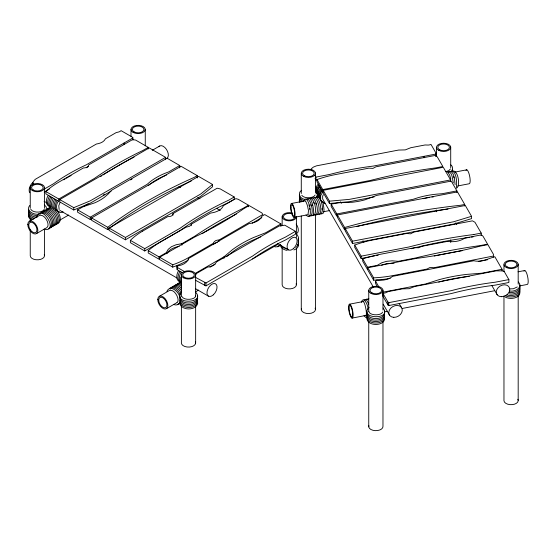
<?xml version="1.0" encoding="UTF-8"?>
<svg xmlns="http://www.w3.org/2000/svg" width="556" height="556" viewBox="0 0 556 556"><rect width="100%" height="100%" fill="white"/><g stroke="black" fill="none" stroke-linecap="round" stroke-linejoin="round"><path stroke-width="0.83" d="M322.056 209.508L321.993 208.479M455.086 184.613C454.627 181.138 454.426 170.108 448.998 171.686M234.222 196.977L228.718 200.153A320.395 184.981 0 0 0 180.325 228.085L144.741 248.636L130.368 240.338L130.368 242.666L144.741 250.964L180.332 230.413A320.395 184.981 0 0 1 228.718 202.474L234.222 199.298L234.222 196.977L220.225 188.908L217.118 188.227L173.027 213.58C173.013 216.194 169.761 216.715 167.724 216.638L142.704 231.087M32.825 184.898L33.186 181.729L35.167 179.38L96.362 144.032C99.851 143.483 103.826 142.183 105.48 138.771L116.107 132.634L119.005 131.897A7.131 4.114 0 0 0 120.763 130.875L121.041 130.632L132.384 137.179L132.919 137.909L132.919 140.091M436.001 156.222L436.085 153.248L431.018 144.463L430.58 144.609A7.131 4.114 0 0 1 428.224 145.067L425.062 144.977L410.794 147.715L405.255 149.898L398.562 150.064L316.433 165.855L313.299 167.141L311.186 168.878L312.048 170.372M180.735 277.055L180.756 280.933L181.485 282.497M299.455 194.621C298.628 197.463 301.359 199.826 303.819 200.542M299.455 197.602L299.781 200.521L301.053 202.016M299.455 199.062L299.295 200.431L299.886 202.141M299.455 200.514L299.33 202.085M36.772 217.507C41.624 201.786 59.777 233.103 43.618 229.294M213.615 244.689C212.719 241.443 216.27 239.845 218.918 240.074L262.905 214.47L261.848 212.941L249.137 205.588L243.639 208.764A351.795 203.107 0 0 1 195.253 236.703M28.46 209.786C28.627 214.109 34.006 215.617 37.572 215.631M28.46 211.315C28.564 215.332 33.443 217 36.814 217.097M28.46 212.767C28.419 215.93 31.859 217.764 34.59 218.258M28.46 214.22C28.363 216.854 30.927 218.598 33.172 219.37M28.46 215.672L28.884 217.598L31.219 219.926M179.602 302.937C180.902 310.873 196.483 310.992 197.748 302.992M299.489 195.955L299.781 199.069L302.054 201.23M315.148 195.003C313.82 198.45 303.694 198.777 301.741 195.246M317.205 196.97L317.365 195.212M366.96 311.527C365.716 321.222 387.08 320.763 384.384 310.957M366.96 313.056C365.716 322.744 387.08 322.292 384.384 312.486M366.96 314.508C365.716 324.197 387.08 323.745 384.384 313.938M366.96 315.968C365.716 325.656 387.08 325.197 384.384 315.391M366.96 317.42C365.716 327.109 387.08 326.65 384.384 316.85M382.618 312.097C381.221 315.94 369.504 315.69 368.892 311.499M450.36 169.031L448.873 170.574L445.87 171.672M452.417 171.005L452.584 169.239M46.301 210.064L46.28 206.957L44.313 204.823M179.901 295.695C178.038 305.397 199.375 305.494 197.422 295.743M303.361 201.647C308.1 189.721 314.911 223.95 305.988 214.97M361.386 302.346C363.325 294.986 368.649 305.96 367.919 308.99M248.49 206.762L248.49 205.213L238.253 199.305L236.21 198.721L235.014 198.951L223.449 205.63C221.274 210.606 215.478 212.392 210.522 213.087L191.347 224.158L189.672 226.25L186.045 227.223L161.025 241.665A104.299 60.215 0 0 0 148.237 250.652L148.23 252.98L159.009 259.2L159.009 256.872L148.23 250.652M280.926 226.264L280.926 223.936L264.705 214.574L261.966 216.159C259.791 221.135 253.995 222.921 249.039 223.623L188.533 258.554C187.101 263.474 181.59 265.379 177.01 266.025L177.162 269.681L182.424 272.718M456.337 187.358C457.095 183.376 456.698 169.768 450.694 171.359M323.335 194.663L322.654 196.185L322.682 199.006L373.278 286.972M166.904 291.379C170.178 283.762 179.831 292.498 179.894 297.995M48.212 195.469C45.96 198.589 45.022 205.977 50.242 206.582M49.47 196.198C47.677 199.25 46.28 204.664 49.971 206.908M50.728 196.928C49.018 199.945 47.614 204.921 50.888 207.444M51.993 197.651C50.422 200.501 49.289 204.233 51.124 207.235M53.313 198.416C51.75 201.265 50.617 204.997 52.445 207.993M54.634 199.18C53.07 202.03 51.937 205.762 53.765 208.757M55.892 199.91C54.175 202.926 52.771 207.902 56.052 210.418M57.15 200.633C54.898 203.753 53.967 211.141 59.186 211.739M58.415 201.362C54.787 205.053 56.573 215.158 63.078 211.836M60.111 202.328L58.769 205.755L59.158 209.563M178.573 270.737C176.391 273.858 175.362 280.954 180.408 281.85M179.838 271.467C178.045 274.518 176.648 279.925 180.332 282.177M181.096 272.19C179.38 275.213 177.976 280.189 181.249 282.705M38.816 214.22C45.752 207.861 56.045 223.665 49.046 228.801M46.495 209.786C53.772 202.829 64.941 221.58 55.398 224.763M171.317 287.813C174.25 283.859 179.942 287.751 181.617 291.052M175.216 285.562C176.551 283.386 179.609 283.539 181.534 284.783M179.234 303.263C178.08 305.154 175.411 305.39 173.604 304.34M279.494 245.384L278.035 246.69L274.963 246.92M166.779 253.807C169.107 249.199 174.403 247.239 179.192 246.391M451.653 170.775C453.237 169.031 452.688 166.216 450.86 164.875M316.343 196.9L317.205 195.448L317.365 193.683M517.282 286.938L513.341 288.772L509.602 288.898M44.299 209.355C42.235 213.08 32.853 213.004 30.775 209.313M298.106 239.316L298.509 237.398L297.175 234.625M298.106 240.845L298.509 238.927M298.106 242.374L298.509 240.456M365.118 300.268L366.717 298.996L368.225 299.816M29.739 205.491C25.166 210.835 34.514 215.443 39.094 213.99M180.888 292.755C173.27 305.035 206.394 303.173 195.462 292.081M297.224 245.071L298.211 243.66L298.509 241.909M377.322 286.562L375.62 283.616L375.62 281.287L376.509 280.057C382.062 280.787 388.137 279.953 392.612 276.353L473.809 260.757C481.274 262.536 488.057 258.707 494.826 256.719L502.068 269.285L502.068 270.835L504.139 271.363L508.872 279.585L508.872 282.49L495.097 285.138A209.57 120.993 0 0 0 451.416 293.526L388.797 305.557L387.914 304.952L382.855 296.16L382.855 293.985M305.842 199.18C311.353 196.393 315.481 218.668 308.538 215.811M307.537 198.853C310.908 196.685 312.201 203.42 312.854 205.505M309.226 198.527C314.717 196.324 318.442 215.506 312.59 215.617M310.999 198.186C316.51 195.406 320.638 217.681 313.695 214.818M312.771 197.846C318.261 195.642 321.987 214.825 316.142 214.929M314.46 197.526C319.971 194.739 324.099 217.014 317.156 214.15M316.149 197.199C321.639 194.989 325.371 214.178 319.519 214.282M317.844 196.873L318.998 196.317M452.382 171.033C458.054 169.295 460.848 185.968 456.427 188.303M363.867 299.886C366.46 297.87 368.058 302.638 368.642 304.514M367.252 299.232L368.871 298.732M318.31 184.015C315.037 187.066 315.12 192.3 318.213 195.469M318.873 184.995L316.656 188.686L316.677 192.765M319.436 185.968L317.219 189.659L317.24 193.738M319.999 186.948C316.253 190.367 317.198 196.08 320.513 199.472M320.59 187.97L318.373 191.66L318.386 195.74M321.173 188.991L318.963 192.682L318.977 196.761M321.736 189.971L319.526 193.662L319.54 197.741M322.299 190.944C318.136 194.53 319.54 202.078 324.926 203.552M322.862 191.924L320.652 195.608L320.666 199.694M195.135 273.469L223.957 256.83L232.429 249.693A119.769 69.146 0 0 1 253.348 237.614L265.712 232.721L280.926 223.936M47.844 208.882L49.025 207.819L50.749 207.36M170.15 288.362C173.521 284.498 179.122 288.967 180.79 292.407M174.056 286.111C175.842 283.699 179.4 284.526 181.353 286.291M177.83 283.928L179.011 282.865L180.728 282.406M280.662 244.828L279.48 245.891L277.764 246.357M214.303 243.855L216.138 242.798M195.552 274.956L196.831 273.281L207.464 267.144C210.946 266.595 214.922 265.295 216.576 261.883L279.355 225.938L284.832 225.194L295.445 231.324L295.445 234.236L285.179 240.157A209.57 120.993 0 0 0 252.626 258.95M301.651 190.333C297.161 192.772 300.073 198.86 304.452 199.27M369.121 307.433C357.842 319.005 392.411 320.388 383.119 307.941M41.193 212.385C49.109 208.938 57.852 225.694 48.775 228.467M42.451 211.655C50.367 208.208 59.117 224.971 50.033 227.738M43.771 210.898C51.687 207.451 60.437 224.207 51.361 226.973M45.092 210.133C53.008 206.686 61.758 223.442 52.681 226.216M46.35 209.403C54.273 205.956 63.016 222.713 53.939 225.486M169.914 288.161C174.306 286.02 178.615 290.83 180.193 294.499M173.757 285.944C176.474 284.325 179.79 286.389 181.576 288.501M177.6 283.72L179.275 283.122L181.006 283.289M177.079 302.582C180.207 300.407 175.536 290.128 170.727 290.364M179.38 303.645L177.698 304.243M226.626 256.698L232.429 252.021A119.769 69.146 0 0 1 253.348 239.942L260.764 236.863M148.556 185.398L150.03 184.182A65.677 37.919 0 0 1 164.409 175.877M212.538 184.46L200.758 193.975L125.406 237.475L109.059 228.036L109.059 230.365L125.406 239.803L200.758 196.296L212.538 186.781L212.538 184.46L198.541 176.377L109.059 228.036M295.806 247.594L298.106 245.279L298.509 243.361M44.174 189.144L53.703 183.64A209.57 120.993 0 0 1 86.256 164.847L132.919 137.909M44.174 192.056L49.303 189.089M86.256 167.759L88.48 166.473M148.271 147.354L135.678 140.091L132.557 139.598L88.696 164.896C88.446 167.37 85.436 167.94 83.4 167.954L58.373 182.403A87.605 50.582 0 0 0 45.863 191.549L58.79 199.013L94.381 178.462A355.666 205.345 0 0 1 142.767 150.53L148.271 147.354L148.271 148.904M111.13 191.118L90.239 203.183L73.76 209.98L59.763 201.904L59.763 199.576L149.244 147.917L165.591 157.355L165.591 159.676M29.273 221.316L40.525 214.825M152.261 150.315L159.76 145.985M165.591 157.355L90.239 200.855L73.76 207.652L59.763 199.576M36.404 233.659L46.899 227.599C50.408 225.006 45.342 215.075 40.741 215.318M59.645 220.239L68.645 215.04M91.747 218.64L90.253 219.502L77.604 212.197L77.604 209.876L88.147 203.788M103.145 195.128L104.639 194.259M130.528 179.922L132.022 179.06M77.604 209.876L90.253 217.174L147.152 184.328L150.03 181.854A65.677 37.919 0 0 1 164.409 173.548L168.69 171.887L179.734 165.514L179.734 167.843M109.004 228.669A462.953 267.283 0 0 0 107.753 229.607L91.552 220.252L91.552 217.924L181.027 166.265L197.248 175.626L197.248 177.955M197.248 175.626L194.155 177.413A462.953 267.283 0 0 0 107.753 227.286L91.552 217.924M159.009 256.872L166.307 252.66L168.204 249.324L171.498 246.669L176.099 244.765L181.881 243.667L194.6 236.328A426.292 246.113 0 0 1 242.986 208.389L248.49 205.213M187.407 260.59A86.694 50.054 0 0 1 172.735 267.123L159.655 259.576L159.655 257.247L195.253 236.696M213.615 243.139L188.595 257.581A86.694 50.054 0 0 1 172.735 264.795L159.655 257.247M252.222 223.171L261.841 217.618M159.259 296.362L170.511 289.871M209.918 267.262L215.089 264.274M195.49 277.354L205.963 282.983L252.632 256.045A209.57 120.993 0 0 1 285.179 237.252L295.445 231.324M166.383 308.705L176.884 302.645M195.629 291.817L198.631 290.086M195.49 280.266L205.963 285.895L277.375 244.626M293.874 249.936C296.105 249.185 298.635 247.434 298.509 244.814M164.409 175.877L166.522 175.029M381.59 265.17L386.601 263.648L394.155 263.196M308.316 214.574C307.364 215.408 309.24 210.321 308.031 208.57C307.941 206.054 305.696 200.924 305.411 201.05M447.643 171.665C452.494 171.352 452.417 179.63 453.314 182.875M367.043 317.261L365.758 317.42L364.013 315.676M471.544 216.305L453.627 221.768L352.518 241.186L345.22 228.523L465.296 205.463L471.544 216.305L471.544 218.633L453.627 224.096L352.518 243.514L345.22 230.851L345.22 228.523M280.551 245.231L279.022 245.627M82.927 206.804L94.902 202.78A51.708 29.85 0 0 0 104.459 197.262L108.274 193.968L111.422 190.347L167.085 158.21L179.734 165.514M365.883 315.384C367.523 315.37 365.063 302.283 363.395 301.755M315.064 175.606L315.926 177.1L329.701 174.452A209.57 120.993 0 0 1 373.382 166.063L436.001 154.04M315.064 178.511L315.926 180.012L317.545 179.699M322.779 189.575L370.539 180.401A355.666 205.345 0 0 1 435.466 167.933L442.854 166.515L437.218 156.771L434.813 155.52L375.981 166.8L372.944 168.385L368.864 168.162L335.289 174.612A87.605 50.582 0 0 0 317.01 179.56L317.003 181.881L322.779 191.903L322.779 189.575L317.003 179.553M374.112 196.949L349.474 201.682L329.458 203.503L323.217 192.654L323.217 190.333L443.285 167.266L450.582 179.935L450.582 181.485M291.705 203.433L305.307 200.82M454.905 172.089L466.804 169.802M450.582 179.935L349.474 199.354L329.458 201.175L323.217 190.333M331.174 204.149L336.825 213.949L336.825 216.277L331.174 206.478L331.174 204.149L338.319 202.78L352.143 202.273A51.708 29.85 0 0 0 364.972 199.812L376.565 195.434L451.25 181.089L456.9 190.889L456.9 192.439M293.95 217.41A7.124 1.835 79.1 0 0 293.95 207.332A7.124 1.835 79.1 0 0 290.579 206.519A7.124 1.835 79.1 0 0 293.95 217.41L307.551 214.797M323.703 211.697L329.652 210.557M457.998 185.906L469.049 183.786A7.124 1.835 79.1 0 0 469.514 175.439A7.124 1.835 79.1 0 0 465.977 170.504M336.825 213.949L413.177 199.284L417.667 197.818A65.677 37.919 0 0 1 436.967 194.113L442.083 193.731L456.9 190.889M337.402 214.957L344.644 227.515L344.644 229.843L337.402 217.285L337.402 214.957L457.477 191.896L464.712 204.455L464.712 206.012M464.712 204.455L460.57 205.254A462.953 267.283 0 0 0 344.637 227.508M374.793 255.871L361.143 258.491L354.728 247.357L354.728 245.029L361.143 256.163L408.91 246.989A320.395 184.981 0 0 1 473.837 234.521M473.837 234.521L481.218 233.103L481.218 235.431M376.495 255.545L378.205 255.218M367.516 267.221L377.309 265.337L381.59 262.849L386.601 261.32L392.188 260.813L398.207 261.327L415.276 258.047A426.292 246.113 0 0 1 480.203 245.578L487.591 244.16L483.025 236.23L481.899 235.271L480.398 235.077L464.879 238.058C459.854 241.499 453.446 242.201 447.531 241.387L421.802 246.329L418.682 247.767L414.693 247.691L381.117 254.141A104.299 60.215 0 0 0 362.707 258.867L362.707 261.195L367.516 269.549L367.516 267.221L362.707 258.867M367.808 267.721L415.568 258.547A351.795 203.107 0 0 0 480.495 246.079L487.883 244.661L493.547 254.523L493.443 256.024L434.111 267.686L430.024 267.457L426.994 269.055L393.419 275.498A86.694 50.054 0 0 1 373.646 277.854L367.808 267.721L367.808 270.049L373.646 280.182A86.694 50.054 0 0 0 390.222 278.403M478.271 261.535L487.612 259.735M382.834 292.185L425.618 283.97L438.733 279.779A119.769 69.146 0 0 1 466.804 274.386L481.656 273.204L502.068 269.285M349.731 304.139L363.332 301.526M518.025 271.815L524.829 270.508M502.012 270.883L496.209 270.855L414.658 286.514L409.119 288.696L402.426 288.863L388.157 291.608L385.718 292.769A7.131 4.114 0 0 1 383.355 293.22L382.855 293.255L387.914 302.04L388.797 302.645L451.416 290.621A209.57 120.993 0 0 1 495.097 282.226L508.872 279.585M351.976 318.115A7.124 1.835 79.1 0 0 351.976 308.038A7.124 1.835 79.1 0 0 348.605 307.225A7.124 1.835 79.1 0 0 351.976 318.115L365.577 315.502M384.279 311.916L387.678 311.263M402.127 308.483L494.777 290.691M519.422 285.958L527.074 284.484A7.124 1.835 79.1 0 0 527.54 276.144A7.124 1.835 79.1 0 0 524.002 271.21M216.75 242.638L217.424 242.513M467.624 276.624L469.25 276.457M56.455 224.033C63.328 222.525 59.68 212.385 55.69 209.459M509.296 290.837C514.196 292.63 523.898 287.202 518.331 281.975M509.296 292.366C513.549 293.283 521.882 290.677 519.596 284.992M509.296 293.888C513.549 294.812 521.882 292.199 519.596 286.514M507.135 294.902C511.708 296.689 521.896 294.583 519.596 287.973M287.202 248.97L283.247 247.642L280.69 245.057M287.202 250.422C284.304 249.957 280.592 248.33 280.328 244.96M324.363 202.572L322.452 201.71M505.237 295.611C509.921 298.482 521.862 296.848 519.596 289.426M505.237 297.064C509.921 299.934 521.862 298.301 519.596 290.878M178.983 186.663L180.485 187.525M197.748 197.491L199.993 198.791M216.506 208.319L220.259 210.488M277.291 243.417L288.543 249.915M32.825 183.438L34.243 184.258M177.01 266.025L177.162 267.353L184.682 271.696M44.098 201.279L47.1 203.016M59.853 210.383L176.919 277.965M195.684 288.8L208.437 296.16M321.208 213.956C325.837 214.262 323.404 206.067 323.161 203.524M310.901 215.936C315.308 216.36 313.243 208.646 312.993 206.213M447.372 171.978L448.039 172.429M318.463 194.781L316.983 193.405M319.026 195.754L317.539 194.385M321.993 201.286L320.972 200.334M448.199 172.61L449.679 175.203L450.86 179.004M181.923 296.577C184.119 300.859 195.358 299.767 195.677 295.966M481.218 233.103L474.963 222.275L472.461 220.85L413.622 232.13L410.648 233.819L406.512 233.499L372.937 239.949A79.327 45.8 0 0 0 354.735 245.036M455.746 222.893L456.615 224.388M491.99 285.798L497.168 294.784M340.55 201.772L341.412 203.274M362.985 240.713L363.846 242.214M399.229 303.618L401.383 307.364M375.62 281.287L379.018 287.188M315.46 186.628L316.322 188.123M383.202 304.195L389.673 315.426M493.422 256.608L493.631 257.087M313.577 202.28L313.973 203.385M453.668 176.558L454.009 177.816M315.745 203.044L316.086 204.302M312.368 204.358L312.708 205.616M310.679 204.677L311.019 205.935M308.99 205.004L309.331 206.262M197.422 298.725C198.978 307.76 181.312 308.469 179.602 300.428M197.422 300.177C198.978 309.212 181.312 309.928 179.602 301.88M179.602 298.968C181.569 306.488 196.435 306.509 197.748 298.628M309.72 208.25L309.887 209.542M518.185 264.197L518.185 284.144M518.185 295.417L518.185 400.334M503.965 264.691L503.965 271.627M503.965 295.903L503.965 400.82A7.124 4.114 0 0 0 512.423 404.615A7.124 4.114 0 0 0 517.838 399.277M450.714 147.104L450.714 167.912M450.714 239.879L450.714 242.479M436.495 147.59L436.495 156.257M436.495 210.015L436.495 211.753M436.085 153.248L436.085 156.16M424.103 156.326L424.103 157.779M388.797 302.645L388.797 305.557M387.914 302.04L387.914 304.952M382.973 290.169L382.973 310.109M382.973 321.382L382.973 426.299A7.124 4.114 0 0 1 375.349 430.65A7.124 4.114 0 0 1 368.878 425.715M373.646 277.854L373.646 280.182M368.746 290.656L368.746 311.464M368.746 321.868L368.746 426.786M361.143 256.163L361.143 258.491M352.518 241.186L352.518 243.514M329.458 201.175L329.458 203.503M315.926 177.1L315.926 180.012M315.502 173.069L315.502 193.015M315.502 214.692L315.502 309.199M301.276 173.555L301.276 193.502M301.276 216.048L301.276 309.692M296.404 237.405L296.404 216.729A7.124 4.114 0 0 1 288.244 220.795A7.124 4.114 0 0 1 282.455 215.547A7.124 4.114 0 0 1 292.296 212.997M296.404 248.601L296.404 284.79M282.156 216.729L282.156 225.34M282.156 247.74L282.156 284.79A7.124 4.114 0 0 0 290.211 288.87A7.124 4.114 0 0 0 296.16 283.727M223.957 256.83L223.957 258.38M218.918 240.074L218.918 241.624M205.963 282.983L205.963 285.895M204.705 282.677L204.705 285.582M195.642 274.9L195.642 296.438M195.642 305.918L195.642 342.969M191.347 224.158L191.347 225.708M188.533 258.554L188.533 260.104M181.881 243.667L181.881 245.224M181.395 274.9L181.395 296.438M181.395 305.918L181.395 342.969A7.124 4.114 0 0 0 189.45 347.048A7.124 4.114 0 0 0 195.399 341.905M177.162 267.353L177.162 269.681M173.027 213.58L173.027 215.13M172.735 264.802L172.735 267.13M145.262 129.465L145.262 145.832M144.741 248.636L144.741 250.964M131.007 129.465L131.007 136.359M125.406 237.475L125.406 239.803M124.057 143.024L124.057 144.477M107.767 227.286L107.767 229.614M90.253 217.174L90.253 219.502M73.76 207.652L73.76 209.98M58.79 199.013L58.79 201.341L45.856 193.87L45.856 191.542M44.501 187.636L44.501 208.319M44.501 228.996L44.501 255.704M30.246 187.636L30.246 208.319M30.246 218.654L30.246 221.239M30.246 229.857L30.246 255.704A7.124 4.114 0 0 0 38.301 259.784A7.124 4.114 0 0 0 44.258 254.641M315.148 308.149A7.124 4.114 0 0 1 308.809 313.549A7.124 4.114 0 0 1 301.408 308.615M411.141 248.734A320.395 184.981 0 0 1 469.848 237.363M471.439 237.155A320.395 184.981 0 0 1 473.038 236.946M438.733 282.1A119.769 69.146 0 0 1 466.804 276.707M434.229 256.031A426.292 246.113 0 0 1 462.092 250.714M356.994 226.487A462.953 267.283 0 0 1 448.032 209.056M423.088 198.707A65.677 37.919 0 0 1 424.666 198.346M425.465 198.179A65.677 37.919 0 0 1 429.496 197.422M431.956 197.039A65.677 37.919 0 0 1 433.617 196.817M130.375 240.338A79.327 45.8 0 0 1 142.69 231.081M202.12 233.687A426.292 246.113 0 0 1 236.515 213.963M63.752 179.824A209.57 120.993 0 0 1 65.066 179.018M66.393 178.219A209.57 120.993 0 0 1 68.402 177.03M69.083 176.634A209.57 120.993 0 0 1 71.133 175.467M100.539 176.593A355.666 205.345 0 0 1 101.79 175.766M103.055 174.938A355.666 205.345 0 0 1 134.059 157.133M110.262 227.738A462.953 267.283 0 0 1 191.201 181.047M29.788 192.744A7.124 4.114 -60 0 1 32.846 182.444M296.195 224.103A7.124 4.114 60 0 1 295.827 233.694M158.96 146.728A7.124 4.114 60 0 1 166.39 149.307A7.124 4.114 60 0 1 166.883 158.328M295.104 216.729A5.824 3.364 0 0 1 288.272 220.037A5.824 3.364 0 0 1 283.81 215.575A5.824 3.364 0 0 1 292.192 213.817M290.99 207.235A5.824 1.501 79.1 0 0 293.749 216.131A5.824 1.501 79.1 0 0 293.749 207.902A5.824 1.501 79.1 0 0 290.99 207.235M371.13 293.492A7.124 4.114 0 0 0 382.841 291.24A7.124 4.114 0 0 0 373.611 286.507A7.124 4.114 0 0 0 371.13 293.492M371.992 292.929A5.824 3.364 0 0 0 381.562 291.087A5.824 3.364 0 0 0 374.021 287.223A5.824 3.364 0 0 0 371.992 292.929M303.659 176.391A7.124 4.114 0 0 0 315.37 174.139A7.124 4.114 0 0 0 306.141 169.413A7.124 4.114 0 0 0 303.659 176.391M304.521 175.828A5.824 3.364 0 0 0 314.091 173.986A5.824 3.364 0 0 0 306.551 170.122A5.824 3.364 0 0 0 304.521 175.828M349.015 307.934A5.824 1.501 79.1 0 0 351.774 316.837A5.824 1.501 79.1 0 0 351.774 308.608A5.824 1.501 79.1 0 0 349.015 307.934M438.872 150.419A7.124 4.114 0 0 0 450.582 148.174A7.124 4.114 0 0 0 441.353 143.441A7.124 4.114 0 0 0 438.872 150.419M439.74 149.856A5.824 3.364 0 0 0 449.311 148.021A5.824 3.364 0 0 0 441.763 144.157A5.824 3.364 0 0 0 439.74 149.856M501.276 296.702A7.124 5.518 -29.9 0 0 509.553 287.987A7.124 5.518 -29.9 0 0 498.245 287.556A7.124 5.518 -29.9 0 0 501.276 296.702M393.78 317.351A7.124 5.518 -29.9 0 0 402.057 308.636A7.124 5.518 -29.9 0 0 390.75 308.198A7.124 5.518 -29.9 0 0 393.78 317.351M506.342 267.519A7.124 4.114 0 0 0 518.053 265.268A7.124 4.114 0 0 0 508.823 260.542A7.124 4.114 0 0 0 506.342 267.519M507.211 266.956A5.824 3.364 0 0 0 516.781 265.122A5.824 3.364 0 0 0 509.233 261.25A5.824 3.364 0 0 0 507.211 266.956M213.302 294.861A7.124 4.114 -60 0 0 215.561 283.824A7.124 4.114 -60 0 0 207.131 291.295A7.124 4.114 -60 0 0 213.302 294.861M293.408 248.608A7.124 4.114 -60 0 0 295.667 237.572A7.124 4.114 -60 0 0 287.243 245.05A7.124 4.114 -60 0 0 293.408 248.608M157.786 299.628A7.124 4.114 60 0 0 165.34 309.025A7.124 4.114 60 0 0 165.34 298.947A7.124 4.114 60 0 0 157.786 299.628M158.703 300.157A5.824 3.364 60 0 0 164.882 307.843A5.824 3.364 60 0 0 164.882 299.608A5.824 3.364 60 0 0 158.703 300.157M27.8 224.582A7.124 4.114 60 0 0 35.355 233.979A7.124 4.114 60 0 0 35.355 223.901A7.124 4.114 60 0 0 27.8 224.582M28.724 225.11A5.824 3.364 60 0 0 34.896 232.797A5.824 3.364 60 0 0 34.896 224.561A5.824 3.364 60 0 0 28.724 225.11M183.48 277.812A7.124 4.114 0 0 0 195.399 275.964A7.124 4.114 0 0 0 186.67 270.925A7.124 4.114 0 0 0 183.48 277.812M184.397 277.277A5.824 3.364 0 0 0 194.141 275.769A5.824 3.364 0 0 0 187.011 271.655A5.824 3.364 0 0 0 184.397 277.277M133.099 132.37A7.124 4.114 0 0 0 145.019 130.528A7.124 4.114 0 0 0 136.289 125.489A7.124 4.114 0 0 0 133.099 132.37M134.017 131.841A5.824 3.364 0 0 0 143.761 130.333A5.824 3.364 0 0 0 136.63 126.219A5.824 3.364 0 0 0 134.017 131.841M32.331 190.548A7.124 4.114 0 0 0 44.258 188.699A7.124 4.114 0 0 0 35.528 183.668A7.124 4.114 0 0 0 32.331 190.548M33.256 190.013A5.824 3.364 0 0 0 43 188.505A5.824 3.364 0 0 0 35.869 184.39A5.824 3.364 0 0 0 33.256 190.013"/></g></svg>
